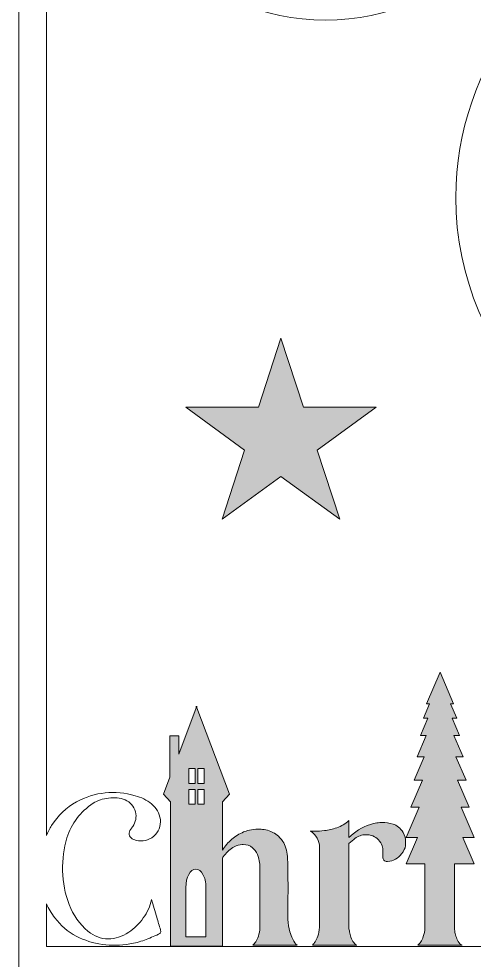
# Model space of a CAD drawing. Header units: centimetres. Extents: x 3.5 to 10.5, y -22 to 2.
# Drawn here: x 3.49 to 6.41, y -10.14 to -4.11 of the extents above; entities that cross this region are included whole.
import ezdxf

# ---------------------------------------------------------------- set-up
doc = ezdxf.new("R2010")
doc.units = ezdxf.units.CM
doc.header["$MEASUREMENT"] = 0
doc.layers.add('Layer 1', color=7, linetype='Continuous')

# ---------------------------------------------------------------- blocks, each defined once
blk = doc.blocks.new('block 2')
at = {"layer": 'Layer 1', "true_color": 0xffffff}
h = blk.add_hatch(color=7, dxfattribs=at)
h.dxf.hatch_style = 2
h.paths.add_polyline_path([(4.7935, -7.3143), (5.1705, -7.0404), (5.5474, -7.3143), (5.4034, -6.8712), (5.7804, -6.5973), (5.3144, -6.5973), (5.1705, -6.1542), (5.0265, -6.5973), (4.5606, -6.5973), (4.9375, -6.8712)])
h = blk.add_hatch(color=7, dxfattribs=at)
h.dxf.hatch_style = 2
edge = h.paths.add_edge_path()
edge.add_spline(control_points=[(6.3251, -9.1626), (6.3251, -9.1626), (6.3773, -9.1626), (6.3773, -9.1626), (6.3773, -9.1626), (6.3025, -8.9895), (6.3025, -8.9895), (6.3025, -8.9895), (6.3571, -8.9895), (6.3571, -8.9895), (6.3571, -8.9895), (6.292, -8.839), (6.292, -8.839), (6.292, -8.839), (6.338, -8.839), (6.338, -8.839), (6.338, -8.839), (6.2786, -8.7015), (6.2786, -8.7015), (6.2786, -8.7015), (6.3158, -8.7015), (6.3158, -8.7015), (6.3158, -8.7015), (6.2685, -8.5918), (6.2685, -8.5918), (6.2685, -8.5918), (6.2976, -8.5918), (6.2976, -8.5918), (6.2976, -8.5918), (6.2572, -8.4983), (6.2572, -8.4983), (6.2572, -8.4983), (6.2778, -8.4983), (6.2778, -8.4983), (6.2778, -8.4983), (6.1905, -8.2964), (6.1905, -8.2964), (6.1905, -8.2964), (6.1033, -8.4983), (6.1033, -8.4983), (6.1033, -8.4983), (6.1238, -8.4983), (6.1238, -8.4983), (6.1238, -8.4983), (6.0835, -8.5918), (6.0835, -8.5918), (6.0835, -8.5918), (6.1126, -8.5918), (6.1126, -8.5918), (6.1126, -8.5918), (6.0652, -8.7015), (6.0652, -8.7015), (6.0652, -8.7015), (6.1024, -8.7015), (6.1024, -8.7015), (6.1024, -8.7015), (6.043, -8.839), (6.043, -8.839), (6.043, -8.839), (6.089, -8.839), (6.089, -8.839), (6.089, -8.839), (6.024, -8.9895), (6.024, -8.9895), (6.024, -8.9895), (6.0785, -8.9895), (6.0785, -8.9895), (6.0785, -8.9895), (6.0038, -9.1626), (6.0038, -9.1626), (6.0038, -9.1626), (6.0559, -9.1626), (6.0559, -9.1626), (6.0559, -9.1626), (5.9724, -9.3558), (5.9724, -9.3558), (5.9724, -9.3558), (6.0454, -9.3558), (6.0454, -9.3558), (6.0454, -9.3558), (5.9724, -9.5247), (5.9724, -9.5247), (5.9724, -9.5247), (6.0938, -9.5247), (6.0938, -9.5247), (6.0938, -9.5247), (6.0938, -9.9172), (6.0938, -9.9172), (6.0938, -9.9416), (6.0915, -9.962), (6.0869, -9.9786), (6.0823, -9.9952), (6.077, -10.0084), (6.071, -10.0187), (6.0651, -10.0288), (6.0597, -10.0361), (6.0548, -10.0405), (6.0548, -10.0405), (6.0483, -10.0471), (6.0483, -10.0471), (6.0483, -10.0471), (6.3318, -10.0471), (6.3318, -10.0471), (6.3219, -10.0423), (6.3137, -10.0345), (6.3073, -10.0238), (6.3009, -10.013), (6.296, -10.0016), (6.2924, -9.9894), (6.2888, -9.9772), (6.2862, -9.9667), (6.2845, -9.9579), (6.2845, -9.9579), (6.2828, -9.9447), (6.2828, -9.9447), (6.2828, -9.9447), (6.2828, -9.5247), (6.2828, -9.5247), (6.2828, -9.5247), (6.4086, -9.5247), (6.4086, -9.5247), (6.4086, -9.5247), (6.3356, -9.3558), (6.3356, -9.3558), (6.3356, -9.3558), (6.4086, -9.3558), (6.4086, -9.3558), (6.4086, -9.3558), (6.3251, -9.1626), (6.3251, -9.1626)], knot_values=[0, 0, 0, 0, 1, 1, 1, 2, 2, 2, 3, 3, 3, 4, 4, 4, 5, 5, 5, 6, 6, 6, 7, 7, 7, 8, 8, 8, 9, 9, 9, 10, 10, 10, 11, 11, 11, 12, 12, 12, 13, 13, 13, 14, 14, 14, 15, 15, 15, 16, 16, 16, 17, 17, 17, 18, 18, 18, 19, 19, 19, 20, 20, 20, 21, 21, 21, 22, 22, 22, 23, 23, 23, 24, 24, 24, 25, 25, 25, 26, 26, 26, 27, 27, 27, 28, 28, 28, 29, 29, 29, 30, 30, 30, 31, 31, 31, 32, 32, 32, 33, 33, 33, 34, 34, 34, 35, 35, 35, 36, 36, 36, 37, 37, 37, 38, 38, 38, 39, 39, 39, 40, 40, 40, 41, 41, 41, 42, 42, 42, 43, 43, 43, 43], degree=3, periodic=1)
h = blk.add_hatch(color=7, dxfattribs=at)
h.dxf.hatch_style = 2
edge = h.paths.add_edge_path()
edge.add_spline(control_points=[(5.2282, -9.9615), (5.2206, -9.9352), (5.2164, -9.9085), (5.2156, -9.8814), (5.2156, -9.8814), (5.2156, -9.7635), (5.2156, -9.7635), (5.2156, -9.7635), (5.2162, -9.6804), (5.2162, -9.6804), (5.2162, -9.6804), (5.2156, -9.5972), (5.2156, -9.5972), (5.2156, -9.5422), (5.2144, -9.5027), (5.212, -9.4788), (5.2089, -9.4389), (5.1991, -9.4066), (5.1827, -9.3819), (5.1704, -9.364), (5.158, -9.3503), (5.1457, -9.3409), (5.1332, -9.3315), (5.1243, -9.3256), (5.1187, -9.3233), (5.1024, -9.3149), (5.0871, -9.3094), (5.0729, -9.3068), (5.0588, -9.3043), (5.0465, -9.3029), (5.0361, -9.3029), (5.0361, -9.3029), (5.0266, -9.3029), (5.0266, -9.3029), (5.0043, -9.3029), (4.9851, -9.3049), (4.9692, -9.3089), (4.952, -9.3137), (4.9395, -9.3177), (4.9315, -9.3209), (4.9035, -9.3325), (4.8781, -9.348), (4.8549, -9.3675), (4.8317, -9.3876), (4.8121, -9.4108), (4.7959, -9.4372), (4.7959, -9.4372), (4.7959, -9.1276), (4.7959, -9.1276), (4.7959, -9.1276), (4.8413, -9.0781), (4.8413, -9.0781), (4.8413, -9.0781), (4.6315, -8.5242), (4.6315, -8.5242), (4.6315, -8.5242), (4.6315, -8.5149), (4.6315, -8.5149), (4.6315, -8.5149), (4.6297, -8.5195), (4.6297, -8.5195), (4.6297, -8.5195), (4.6279, -8.5149), (4.6279, -8.5149), (4.6279, -8.5149), (4.6279, -8.5242), (4.6279, -8.5242), (4.6279, -8.5242), (4.5154, -8.8212), (4.5154, -8.8212), (4.5154, -8.8212), (4.5154, -8.7033), (4.5154, -8.7033), (4.5154, -8.7033), (4.4594, -8.7033), (4.4594, -8.7033), (4.4594, -8.7033), (4.4594, -8.969), (4.4594, -8.969), (4.4594, -8.969), (4.4181, -9.0781), (4.4181, -9.0781), (4.4181, -9.0781), (4.4635, -9.1276), (4.4635, -9.1276), (4.4635, -9.1276), (4.4635, -10.0531), (4.4635, -10.0531), (4.4635, -10.0531), (4.7959, -10.0531), (4.7959, -10.0531), (4.7959, -10.0531), (4.7959, -9.4875), (4.7959, -9.4875), (4.7998, -9.4817), (4.804, -9.4761), (4.8082, -9.4704), (4.8254, -9.4481), (4.8463, -9.43), (4.8711, -9.416), (4.8878, -9.4068), (4.905, -9.4019), (4.9225, -9.401), (4.9225, -9.401), (4.9291, -9.401), (4.9291, -9.401), (4.9506, -9.401), (4.9704, -9.408), (4.9883, -9.422), (4.9947, -9.4272), (5.0004, -9.4333), (5.0056, -9.4405), (5.0172, -9.4569), (5.0251, -9.4742), (5.0293, -9.4926), (5.0335, -9.5109), (5.0358, -9.5259), (5.0361, -9.5374), (5.0361, -9.5374), (5.0361, -9.9148), (5.0361, -9.9148), (5.0361, -9.9392), (5.0338, -9.9597), (5.0293, -9.9765), (5.0247, -9.9932), (5.0194, -10.0068), (5.0134, -10.0171), (5.0074, -10.0275), (5.0021, -10.0351), (4.9973, -10.0399), (4.9973, -10.0399), (4.9907, -10.0471), (4.9907, -10.0471), (4.9907, -10.0471), (5.2743, -10.0471), (5.2743, -10.0471), (5.2646, -10.0395), (5.2556, -10.0268), (5.247, -10.0091), (5.2384, -9.9913), (5.2322, -9.9755), (5.2282, -9.9615)], knot_values=[0, 0, 0, 0, 1, 1, 1, 2, 2, 2, 3, 3, 3, 4, 4, 4, 5, 5, 5, 6, 6, 6, 7, 7, 7, 8, 8, 8, 9, 9, 9, 10, 10, 10, 11, 11, 11, 12, 12, 12, 13, 13, 13, 14, 14, 14, 15, 15, 15, 16, 16, 16, 17, 17, 17, 18, 18, 18, 19, 19, 19, 20, 20, 20, 21, 21, 21, 22, 22, 22, 23, 23, 23, 24, 24, 24, 25, 25, 25, 26, 26, 26, 27, 27, 27, 28, 28, 28, 29, 29, 29, 30, 30, 30, 31, 31, 31, 32, 32, 32, 33, 33, 33, 34, 34, 34, 35, 35, 35, 36, 36, 36, 37, 37, 37, 38, 38, 38, 39, 39, 39, 40, 40, 40, 41, 41, 41, 42, 42, 42, 43, 43, 43, 44, 44, 44, 45, 45, 45, 46, 46, 46, 47, 47, 47, 47], degree=3, periodic=1)
h.paths.add_polyline_path([(4.6385, -8.9147), (4.6787, -8.9147), (4.6787, -9.0095), (4.6385, -9.0095)])
h.paths.add_polyline_path([(4.6385, -9.1136), (4.6385, -9.0474), (4.6787, -9.0474), (4.6787, -9.0964), (4.6787, -9.1422), (4.6385, -9.1422)])
h.paths.add_polyline_path([(4.5807, -8.9147), (4.6209, -8.9147), (4.6209, -9.0095), (4.5807, -9.0095)])
h.paths.add_polyline_path([(4.5807, -9.128), (4.5807, -9.0474), (4.6209, -9.0474), (4.6209, -9.119), (4.6209, -9.1422), (4.5807, -9.1422)])
edge = h.paths.add_edge_path()
edge.add_spline(control_points=[(4.6896, -9.9936), (4.6896, -9.9936), (4.5611, -9.9936), (4.5611, -9.9936), (4.5611, -9.9936), (4.5611, -9.6765), (4.5611, -9.6765), (4.5611, -9.6114), (4.5898, -9.5586), (4.6254, -9.5586), (4.6431, -9.5586), (4.6592, -9.5718), (4.6707, -9.5931), (4.6824, -9.6145), (4.6896, -9.6439), (4.6896, -9.6765), (4.6896, -9.6765), (4.6896, -9.9936), (4.6896, -9.9936)], knot_values=[0, 0, 0, 0, 1, 1, 1, 2, 2, 2, 3, 3, 3, 4, 4, 4, 5, 5, 5, 6, 6, 6, 6], degree=3, periodic=1)
h = blk.add_hatch(color=7, dxfattribs=at)
h.dxf.hatch_style = 2
edge = h.paths.add_edge_path()
edge.add_spline(control_points=[(5.8892, -9.2703), (5.8641, -9.2634), (5.8417, -9.2599), (5.8222, -9.2599), (5.8098, -9.2599), (5.7975, -9.2608), (5.7851, -9.2629), (5.7289, -9.2728), (5.6784, -9.2963), (5.6338, -9.3334), (5.6338, -9.3334), (5.6068, -9.3555), (5.6068, -9.3555), (5.6068, -9.3555), (5.6068, -9.2473), (5.6068, -9.2473), (5.5833, -9.2681), (5.5575, -9.2834), (5.5293, -9.2934), (5.5012, -9.3033), (5.4749, -9.3096), (5.4504, -9.3122), (5.4259, -9.3148), (5.4056, -9.3161), (5.3897, -9.3161), (5.3897, -9.3161), (5.3831, -9.3161), (5.3831, -9.3161), (5.3831, -9.3161), (5.3574, -9.3149), (5.3574, -9.3149), (5.359, -9.3157), (5.3604, -9.3163), (5.3616, -9.3167), (5.3795, -9.3279), (5.3933, -9.3425), (5.4031, -9.3606), (5.4129, -9.3788), (5.4178, -9.3985), (5.4178, -9.4196), (5.4178, -9.4196), (5.4178, -9.9131), (5.4178, -9.9131), (5.4178, -9.9382), (5.4155, -9.9592), (5.411, -9.9762), (5.4064, -9.9931), (5.4011, -10.0068), (5.395, -10.0171), (5.3891, -10.0275), (5.3839, -10.0349), (5.3795, -10.0393), (5.3795, -10.0393), (5.3724, -10.0464), (5.3724, -10.0464), (5.3724, -10.0464), (5.6565, -10.0464), (5.6565, -10.0464), (5.6465, -10.0417), (5.6382, -10.0337), (5.6316, -10.0226), (5.6251, -10.0113), (5.62, -9.9996), (5.6164, -9.9872), (5.6128, -9.9749), (5.6104, -9.9642), (5.6092, -9.955), (5.6092, -9.955), (5.6068, -9.9412), (5.6068, -9.9412), (5.6068, -9.9412), (5.6068, -9.3945), (5.6068, -9.3945), (5.6068, -9.3945), (5.6373, -9.3687), (5.6373, -9.3687), (5.6573, -9.3516), (5.68, -9.3416), (5.7056, -9.3388), (5.7095, -9.3384), (5.7135, -9.3382), (5.7175, -9.3382), (5.7243, -9.3382), (5.7309, -9.3388), (5.7372, -9.34), (5.7688, -9.346), (5.793, -9.3625), (5.8102, -9.3897), (5.8178, -9.4032), (5.8221, -9.4158), (5.8231, -9.4273), (5.824, -9.4389), (5.8245, -9.4479), (5.8245, -9.4542), (5.8245, -9.4627), (5.824, -9.4704), (5.8228, -9.4776), (5.8228, -9.4776), (5.8228, -9.4806), (5.8228, -9.4806), (5.8228, -9.4893), (5.8256, -9.4967), (5.8312, -9.5027), (5.8363, -9.5083), (5.8431, -9.5111), (5.8515, -9.5111), (5.8515, -9.5111), (5.8545, -9.5111), (5.8545, -9.5111), (5.8908, -9.5067), (5.9207, -9.4904), (5.9442, -9.4621), (5.9589, -9.4421), (5.9669, -9.4249), (5.9681, -9.4106), (5.9693, -9.3962), (5.9699, -9.3873), (5.9699, -9.3836), (5.9699, -9.3629), (5.9647, -9.3434), (5.9543, -9.325), (5.936, -9.2956), (5.9143, -9.2773), (5.8892, -9.2703)], knot_values=[0, 0, 0, 0, 1, 1, 1, 2, 2, 2, 3, 3, 3, 4, 4, 4, 5, 5, 5, 6, 6, 6, 7, 7, 7, 8, 8, 8, 9, 9, 9, 10, 10, 10, 11, 11, 11, 12, 12, 12, 13, 13, 13, 14, 14, 14, 15, 15, 15, 16, 16, 16, 17, 17, 17, 18, 18, 18, 19, 19, 19, 20, 20, 20, 21, 21, 21, 22, 22, 22, 23, 23, 23, 24, 24, 24, 25, 25, 25, 26, 26, 26, 27, 27, 27, 28, 28, 28, 29, 29, 29, 30, 30, 30, 31, 31, 31, 32, 32, 32, 33, 33, 33, 34, 34, 34, 35, 35, 35, 36, 36, 36, 37, 37, 37, 38, 38, 38, 39, 39, 39, 40, 40, 40, 41, 41, 41, 41], degree=3, periodic=1)
at = {"layer": 'Layer 1', "lineweight": 0}
for points in [[(8.6914, 2.0194), (8.2367, 2.0194), (8.1139, 2.0194), (5.504, 2.0194), (5.4088, 2.0194), (5.2786, 2.0194), (3.4904, -1.0783), (3.4904, -22.0344), (10.4796, -22.0344), (10.4796, -1.0776), (8.6914, 2.0194)], [(4.7935, -7.3143), (5.1705, -7.0404), (5.5474, -7.3143), (5.4034, -6.8712), (5.7804, -6.5973), (5.3144, -6.5973), (5.1705, -6.1542), (5.0265, -6.5973), (4.5606, -6.5973), (4.9375, -6.8712), (4.7935, -7.3143)], [(4.5807, -8.9147), (4.6209, -8.9147), (4.6209, -9.0095), (4.5807, -9.0095), (4.5807, -8.9147)], [(4.6385, -8.9147), (4.6787, -8.9147), (4.6787, -9.0095), (4.6385, -9.0095), (4.6385, -8.9147)], [(4.5807, -9.128), (4.5807, -9.0474), (4.6209, -9.0474), (4.6209, -9.119), (4.6209, -9.1422), (4.5807, -9.1422), (4.5807, -9.128)], [(4.6385, -9.1136), (4.6385, -9.0474), (4.6787, -9.0474), (4.6787, -9.0964), (4.6787, -9.1422), (4.6385, -9.1422), (4.6385, -9.1136)]]:
    blk.add_lwpolyline(points, dxfattribs=at)
for points, knots in [([(10.3032, -9.3328), (10.2878, -9.3132), (10.2683, -9.2971), (10.2446, -9.2844), (10.1972, -9.2596), (10.1477, -9.2473), (10.0962, -9.2473), (10.0787, -9.2473), (10.061, -9.2489), (10.043, -9.2521), (9.9804, -9.2629), (9.929, -9.2871), (9.8887, -9.325), (9.8484, -9.3629), (9.8277, -9.4076), (9.8265, -9.459), (9.8252, -9.5105), (9.85, -9.5598), (9.9006, -9.6068), (9.9345, -9.6379), (9.9715, -9.6658), (10.0113, -9.6906), (10.0456, -9.7121), (10.0783, -9.7355), (10.1094, -9.7609), (10.1405, -9.7862), (10.1664, -9.8167), (10.1872, -9.8527), (10.2, -9.8746), (10.2067, -9.892), (10.2075, -9.905), (10.2083, -9.918), (10.2087, -9.9252), (10.2087, -9.9269), (10.2087, -9.9492), (10.1997, -9.9701), (10.1818, -9.9896), (10.1639, -10.0092), (10.14, -10.0199), (10.1103, -10.0216), (10.0806, -10.0234), (10.0568, -10.021), (10.0388, -10.0142), (10.0141, -10.0046), (9.9922, -9.99), (9.9733, -9.9702), (9.9543, -9.9504), (9.9431, -9.9269), (9.9395, -9.8993), (9.9391, -9.8961), (9.9389, -9.893), (9.9389, -9.8897), (9.9389, -9.8603), (9.9508, -9.8361), (9.9748, -9.8173), (9.9748, -9.8173), (9.976, -9.8161), (9.976, -9.8161), (9.9792, -9.8142), (9.982, -9.812), (9.9844, -9.8099), (9.9868, -9.8077), (9.9882, -9.805), (9.9886, -9.8018), (9.9886, -9.8018), (9.9886, -9.8), (9.9886, -9.8), (9.9886, -9.7977), (9.9878, -9.7954), (9.9862, -9.7935), (9.9841, -9.7907), (9.982, -9.7883), (9.9796, -9.7862), (9.9577, -9.7684), (9.9325, -9.7563), (9.9043, -9.7504), (9.8946, -9.7483), (9.8851, -9.7474), (9.8755, -9.7474), (9.8655, -9.7474), (9.8555, -9.7483), (9.8456, -9.7504), (9.8261, -9.7544), (9.8093, -9.7635), (9.7953, -9.7779), (9.7711, -9.803), (9.7629, -9.8351), (9.7708, -9.8742), (9.778, -9.9077), (9.7944, -9.9361), (9.8199, -9.9591), (9.8634, -9.9987), (9.9072, -10.0244), (9.9514, -10.0363), (9.9957, -10.0483), (10.0329, -10.0543), (10.0628, -10.0543), (10.0927, -10.0543), (10.1225, -10.0507), (10.1524, -10.0435), (10.2, -10.0323), (10.2433, -10.0107), (10.2826, -9.9786), (10.2903, -9.9723), (10.2968, -9.9653), (10.3032, -9.9583), (10.3032, -9.9583), (10.3032, -10.0548), (10.3032, -10.0548), (10.3032, -10.0548), (7.3359, -10.0548), (7.3359, -10.0548), (7.3324, -10.0541), (7.3289, -10.0531), (7.3252, -10.0525), (7.3252, -10.0525), (7.3252, -8.9266), (7.3252, -8.9266), (7.3608, -8.9201), (7.3859, -8.9044), (7.3859, -8.886), (7.3859, -8.8771), (7.38, -8.8689), (7.37, -8.862), (7.38, -8.8551), (7.3859, -8.8469), (7.3859, -8.838), (7.3859, -8.8292), (7.38, -8.8209), (7.37, -8.814), (7.38, -8.8071), (7.3859, -8.7989), (7.3859, -8.79), (7.3859, -8.7812), (7.38, -8.7729), (7.37, -8.766), (7.38, -8.7591), (7.3859, -8.7509), (7.3859, -8.742), (7.3859, -8.7236), (7.3608, -8.7079), (7.3252, -8.7014), (7.3252, -8.7014), (7.3252, -8.6655), (7.3252, -8.6655), (7.3252, -8.6655), (7.4061, -8.6655), (7.4061, -8.6655), (7.4184, -8.6655), (7.4303, -8.6603), (7.4386, -8.6512), (7.4469, -8.6421), (7.4511, -8.6299), (7.4501, -8.6176), (7.4501, -8.6176), (7.4219, -8.2848), (7.4219, -8.2848), (7.4199, -8.2618), (7.401, -8.2444), (7.3779, -8.2444), (7.3779, -8.2444), (7.1953, -8.2444), (7.1953, -8.2444), (7.1723, -8.2444), (7.1529, -8.2624), (7.1513, -8.2853), (7.1513, -8.2853), (7.1271, -8.6182), (7.1271, -8.6182), (7.1262, -8.6303), (7.1305, -8.6425), (7.1388, -8.6514), (7.1471, -8.6603), (7.1589, -8.6655), (7.1711, -8.6655), (7.1711, -8.6655), (7.2524, -8.6655), (7.2524, -8.6655), (7.2524, -8.6655), (7.2524, -8.7014), (7.2524, -8.7014), (7.2168, -8.7079), (7.1917, -8.7236), (7.1917, -8.742), (7.1917, -8.7509), (7.1975, -8.7591), (7.2075, -8.766), (7.1975, -8.7729), (7.1917, -8.7812), (7.1917, -8.79), (7.1917, -8.7989), (7.1975, -8.8071), (7.2075, -8.814), (7.1975, -8.8209), (7.1917, -8.8292), (7.1917, -8.838), (7.1917, -8.8469), (7.1975, -8.8551), (7.2075, -8.862), (7.1975, -8.8689), (7.1917, -8.8771), (7.1917, -8.886), (7.1917, -8.9044), (7.2168, -8.9201), (7.2524, -8.9266), (7.2524, -8.9266), (7.2524, -10.0525), (7.2524, -10.0525), (7.2487, -10.0531), (7.2452, -10.0541), (7.2416, -10.0548), (7.2416, -10.0548), (3.6668, -10.0548), (3.6668, -10.0548), (3.6668, -10.0548), (3.6668, -9.7809), (3.6668, -9.7809), (3.6816, -9.8124), (3.6993, -9.8425), (3.7208, -9.8709), (3.7582, -9.9206), (3.8042, -9.9599), (3.8589, -9.989), (3.9115, -10.0162), (3.9673, -10.0337), (4.0261, -10.0417), (4.085, -10.0497), (4.1435, -10.0489), (4.2017, -10.0393), (4.2343, -10.0337), (4.2657, -10.0253), (4.2956, -10.0142), (4.3255, -10.003), (4.3555, -9.9906), (4.3853, -9.9771), (4.3881, -9.9759), (4.3908, -9.9744), (4.3934, -9.9726), (4.396, -9.9708), (4.3979, -9.9685), (4.3991, -9.9657), (4.4003, -9.9633), (4.4007, -9.9607), (4.4003, -9.9577), (4.3999, -9.9546), (4.3993, -9.9517), (4.3985, -9.949), (4.3905, -9.9218), (4.3825, -9.8949), (4.3745, -9.8682), (4.3638, -9.8299), (4.3528, -9.7919), (4.3417, -9.754), (4.3317, -9.7971), (4.3137, -9.8365), (4.2878, -9.8724), (4.2619, -9.9083), (4.2308, -9.9388), (4.1945, -9.9639), (4.1522, -9.9923), (4.1084, -10.0063), (4.0629, -10.0061), (4.0174, -10.0059), (3.9744, -9.9899), (3.9337, -9.9579), (3.8794, -9.9125), (3.8392, -9.8552), (3.8128, -9.7862), (3.7865, -9.7173), (3.7726, -9.6451), (3.771, -9.5697), (3.7694, -9.4944), (3.7783, -9.4242), (3.7979, -9.3591), (3.8282, -9.2666), (3.8846, -9.1924), (3.9672, -9.1367), (3.9951, -9.1194), (4.0281, -9.1083), (4.0662, -9.1031), (4.1043, -9.098), (4.1395, -9.1021), (4.1721, -9.1154), (4.2045, -9.1287), (4.2266, -9.1542), (4.2382, -9.1917), (4.2462, -9.2256), (4.2404, -9.2571), (4.2208, -9.2862), (4.2188, -9.2889), (4.2166, -9.2917), (4.2142, -9.2946), (4.2047, -9.3045), (4.1989, -9.3158), (4.1969, -9.3286), (4.1969, -9.3406), (4.2015, -9.3508), (4.2107, -9.3591), (4.2199, -9.3667), (4.2302, -9.3719), (4.2418, -9.3747), (4.2837, -9.3842), (4.3213, -9.3756), (4.3549, -9.3484), (4.3867, -9.3193), (4.4011, -9.2834), (4.3979, -9.2407), (4.3919, -9.2004), (4.373, -9.167), (4.3411, -9.1402), (4.31, -9.1159), (4.2751, -9.0986), (4.2364, -9.0882), (4.1056, -9.0511), (3.9799, -9.0641), (3.8595, -9.127), (3.7933, -9.1646), (3.7404, -9.2152), (3.7007, -9.279), (3.6876, -9.3), (3.6767, -9.3218), (3.6668, -9.344), (3.6668, -9.344), (3.6668, -1.1256), (3.6668, -1.1256), (3.6668, -1.1256), (5.3806, 1.843), (5.3806, 1.843), (5.3806, 1.843), (5.4088, 1.843), (5.4088, 1.843), (5.4088, 1.843), (5.4088, -0.6589), (5.4088, -0.6589), (5.2885, -0.6815), (5.1971, -0.787), (5.1971, -0.9136), (5.1971, -0.9506), (5.2052, -0.987), (5.2201, -1.0201), (5.1382, -1.0755), (5.0761, -1.1595), (5.049, -1.259), (4.4436, -1.4357), (3.9994, -1.9956), (3.9994, -2.6574), (3.9994, -3.4607), (4.6531, -4.1144), (5.4564, -4.1144), (6.2597, -4.1144), (6.9134, -3.4607), (6.9134, -2.6574), (6.9134, -1.9956), (6.4696, -1.4357), (5.8639, -1.259), (5.8367, -1.1595), (5.7746, -1.0755), (5.6928, -1.0201), (5.7079, -0.987), (5.7157, -0.951), (5.7157, -0.9136), (5.7157, -0.787), (5.6243, -0.6815), (5.504, -0.6589), (5.504, -0.6589), (5.504, 1.843), (5.504, 1.843), (5.504, 1.843), (8.1139, 1.843), (8.1139, 1.843), (8.1139, 1.843), (8.1139, -2.6669), (8.1139, -2.6669), (7.9583, -2.6958), (7.8401, -2.8324), (7.8401, -2.9964), (7.8401, -3.0444), (7.8504, -3.0909), (7.8698, -3.134), (7.7639, -3.206), (7.6835, -3.3139), (7.6486, -3.4427), (6.8654, -3.6713), (6.2914, -4.3952), (6.2914, -5.251), (6.2914, -6.2899), (7.1367, -7.1348), (8.1753, -7.1348), (9.2142, -7.1348), (10.0591, -6.2899), (10.0591, -5.251), (10.0591, -4.3952), (9.4851, -3.6713), (8.7023, -3.4427), (8.667, -3.3143), (8.587, -3.206), (8.4808, -3.134), (8.5002, -3.0909), (8.5108, -3.0444), (8.5108, -2.9964), (8.5108, -2.8324), (8.3922, -2.6958), (8.2367, -2.6669), (8.2367, -2.6669), (8.2367, 1.843), (8.2367, 1.843), (8.2367, 1.843), (8.5894, 1.843), (8.5894, 1.843), (8.5894, 1.843), (10.3032, -1.1249), (10.3032, -1.1249), (10.3032, -1.1249), (10.3032, -9.3328), (10.3032, -9.3328)], [0, 0, 0, 0, 1, 1, 1, 2, 2, 2, 3, 3, 3, 4, 4, 4, 5, 5, 5, 6, 6, 6, 7, 7, 7, 8, 8, 8, 9, 9, 9, 10, 10, 10, 11, 11, 11, 12, 12, 12, 13, 13, 13, 14, 14, 14, 15, 15, 15, 16, 16, 16, 17, 17, 17, 18, 18, 18, 19, 19, 19, 20, 20, 20, 21, 21, 21, 22, 22, 22, 23, 23, 23, 24, 24, 24, 25, 25, 25, 26, 26, 26, 27, 27, 27, 28, 28, 28, 29, 29, 29, 30, 30, 30, 31, 31, 31, 32, 32, 32, 33, 33, 33, 34, 34, 34, 35, 35, 35, 36, 36, 36, 37, 37, 37, 38, 38, 38, 39, 39, 39, 40, 40, 40, 41, 41, 41, 42, 42, 42, 43, 43, 43, 44, 44, 44, 45, 45, 45, 46, 46, 46, 47, 47, 47, 48, 48, 48, 49, 49, 49, 50, 50, 50, 51, 51, 51, 52, 52, 52, 53, 53, 53, 54, 54, 54, 55, 55, 55, 56, 56, 56, 57, 57, 57, 58, 58, 58, 59, 59, 59, 60, 60, 60, 61, 61, 61, 62, 62, 62, 63, 63, 63, 64, 64, 64, 65, 65, 65, 66, 66, 66, 67, 67, 67, 68, 68, 68, 69, 69, 69, 70, 70, 70, 71, 71, 71, 72, 72, 72, 73, 73, 73, 74, 74, 74, 75, 75, 75, 76, 76, 76, 77, 77, 77, 78, 78, 78, 79, 79, 79, 80, 80, 80, 81, 81, 81, 82, 82, 82, 83, 83, 83, 84, 84, 84, 85, 85, 85, 86, 86, 86, 87, 87, 87, 88, 88, 88, 89, 89, 89, 90, 90, 90, 91, 91, 91, 92, 92, 92, 93, 93, 93, 94, 94, 94, 95, 95, 95, 96, 96, 96, 97, 97, 97, 98, 98, 98, 99, 99, 99, 100, 100, 100, 101, 101, 101, 102, 102, 102, 103, 103, 103, 104, 104, 104, 105, 105, 105, 106, 106, 106, 107, 107, 107, 108, 108, 108, 109, 109, 109, 110, 110, 110, 111, 111, 111, 112, 112, 112, 113, 113, 113, 114, 114, 114, 115, 115, 115, 116, 116, 116, 117, 117, 117, 118, 118, 118, 119, 119, 119, 120, 120, 120, 121, 121, 121, 122, 122, 122, 123, 123, 123, 124, 124, 124, 125, 125, 125, 126, 126, 126, 127, 127, 127, 128, 128, 128, 129, 129, 129, 130, 130, 130, 131, 131, 131, 132, 132, 132, 133, 133, 133, 134, 134, 134, 135, 135, 135, 136, 136, 136, 137, 137, 137, 138, 138, 138, 138]), ([(6.3251, -9.1626), (6.3251, -9.1626), (6.3773, -9.1626), (6.3773, -9.1626), (6.3773, -9.1626), (6.3025, -8.9895), (6.3025, -8.9895), (6.3025, -8.9895), (6.3571, -8.9895), (6.3571, -8.9895), (6.3571, -8.9895), (6.292, -8.839), (6.292, -8.839), (6.292, -8.839), (6.338, -8.839), (6.338, -8.839), (6.338, -8.839), (6.2786, -8.7015), (6.2786, -8.7015), (6.2786, -8.7015), (6.3158, -8.7015), (6.3158, -8.7015), (6.3158, -8.7015), (6.2685, -8.5918), (6.2685, -8.5918), (6.2685, -8.5918), (6.2976, -8.5918), (6.2976, -8.5918), (6.2976, -8.5918), (6.2572, -8.4983), (6.2572, -8.4983), (6.2572, -8.4983), (6.2778, -8.4983), (6.2778, -8.4983), (6.2778, -8.4983), (6.1905, -8.2964), (6.1905, -8.2964), (6.1905, -8.2964), (6.1033, -8.4983), (6.1033, -8.4983), (6.1033, -8.4983), (6.1238, -8.4983), (6.1238, -8.4983), (6.1238, -8.4983), (6.0835, -8.5918), (6.0835, -8.5918), (6.0835, -8.5918), (6.1126, -8.5918), (6.1126, -8.5918), (6.1126, -8.5918), (6.0652, -8.7015), (6.0652, -8.7015), (6.0652, -8.7015), (6.1024, -8.7015), (6.1024, -8.7015), (6.1024, -8.7015), (6.043, -8.839), (6.043, -8.839), (6.043, -8.839), (6.089, -8.839), (6.089, -8.839), (6.089, -8.839), (6.024, -8.9895), (6.024, -8.9895), (6.024, -8.9895), (6.0785, -8.9895), (6.0785, -8.9895), (6.0785, -8.9895), (6.0038, -9.1626), (6.0038, -9.1626), (6.0038, -9.1626), (6.0559, -9.1626), (6.0559, -9.1626), (6.0559, -9.1626), (5.9724, -9.3558), (5.9724, -9.3558), (5.9724, -9.3558), (6.0454, -9.3558), (6.0454, -9.3558), (6.0454, -9.3558), (5.9724, -9.5247), (5.9724, -9.5247), (5.9724, -9.5247), (6.0938, -9.5247), (6.0938, -9.5247), (6.0938, -9.5247), (6.0938, -9.9172), (6.0938, -9.9172), (6.0938, -9.9416), (6.0915, -9.962), (6.0869, -9.9786), (6.0823, -9.9952), (6.077, -10.0084), (6.071, -10.0187), (6.0651, -10.0288), (6.0597, -10.0361), (6.0548, -10.0405), (6.0548, -10.0405), (6.0483, -10.0471), (6.0483, -10.0471), (6.0483, -10.0471), (6.3318, -10.0471), (6.3318, -10.0471), (6.3219, -10.0423), (6.3137, -10.0345), (6.3073, -10.0238), (6.3009, -10.013), (6.296, -10.0016), (6.2924, -9.9894), (6.2888, -9.9772), (6.2862, -9.9667), (6.2845, -9.9579), (6.2845, -9.9579), (6.2828, -9.9447), (6.2828, -9.9447), (6.2828, -9.9447), (6.2828, -9.5247), (6.2828, -9.5247), (6.2828, -9.5247), (6.4086, -9.5247), (6.4086, -9.5247), (6.4086, -9.5247), (6.3356, -9.3558), (6.3356, -9.3558), (6.3356, -9.3558), (6.4086, -9.3558), (6.4086, -9.3558), (6.4086, -9.3558), (6.3251, -9.1626), (6.3251, -9.1626)], [0, 0, 0, 0, 1, 1, 1, 2, 2, 2, 3, 3, 3, 4, 4, 4, 5, 5, 5, 6, 6, 6, 7, 7, 7, 8, 8, 8, 9, 9, 9, 10, 10, 10, 11, 11, 11, 12, 12, 12, 13, 13, 13, 14, 14, 14, 15, 15, 15, 16, 16, 16, 17, 17, 17, 18, 18, 18, 19, 19, 19, 20, 20, 20, 21, 21, 21, 22, 22, 22, 23, 23, 23, 24, 24, 24, 25, 25, 25, 26, 26, 26, 27, 27, 27, 28, 28, 28, 29, 29, 29, 30, 30, 30, 31, 31, 31, 32, 32, 32, 33, 33, 33, 34, 34, 34, 35, 35, 35, 36, 36, 36, 37, 37, 37, 38, 38, 38, 39, 39, 39, 40, 40, 40, 41, 41, 41, 42, 42, 42, 43, 43, 43, 43]), ([(5.2282, -9.9615), (5.2206, -9.9352), (5.2164, -9.9085), (5.2156, -9.8814), (5.2156, -9.8814), (5.2156, -9.7635), (5.2156, -9.7635), (5.2156, -9.7635), (5.2162, -9.6804), (5.2162, -9.6804), (5.2162, -9.6804), (5.2156, -9.5972), (5.2156, -9.5972), (5.2156, -9.5422), (5.2144, -9.5027), (5.212, -9.4788), (5.2089, -9.4389), (5.1991, -9.4066), (5.1827, -9.3819), (5.1704, -9.364), (5.158, -9.3503), (5.1457, -9.3409), (5.1332, -9.3315), (5.1243, -9.3256), (5.1187, -9.3233), (5.1024, -9.3149), (5.0871, -9.3094), (5.0729, -9.3068), (5.0588, -9.3043), (5.0465, -9.3029), (5.0361, -9.3029), (5.0361, -9.3029), (5.0266, -9.3029), (5.0266, -9.3029), (5.0043, -9.3029), (4.9851, -9.3049), (4.9692, -9.3089), (4.952, -9.3137), (4.9395, -9.3177), (4.9315, -9.3209), (4.9035, -9.3325), (4.8781, -9.348), (4.8549, -9.3675), (4.8317, -9.3876), (4.8121, -9.4108), (4.7959, -9.4372), (4.7959, -9.4372), (4.7959, -9.1276), (4.7959, -9.1276), (4.7959, -9.1276), (4.8413, -9.0781), (4.8413, -9.0781), (4.8413, -9.0781), (4.6315, -8.5242), (4.6315, -8.5242), (4.6315, -8.5242), (4.6315, -8.5149), (4.6315, -8.5149), (4.6315, -8.5149), (4.6297, -8.5195), (4.6297, -8.5195), (4.6297, -8.5195), (4.6279, -8.5149), (4.6279, -8.5149), (4.6279, -8.5149), (4.6279, -8.5242), (4.6279, -8.5242), (4.6279, -8.5242), (4.5154, -8.8212), (4.5154, -8.8212), (4.5154, -8.8212), (4.5154, -8.7033), (4.5154, -8.7033), (4.5154, -8.7033), (4.4594, -8.7033), (4.4594, -8.7033), (4.4594, -8.7033), (4.4594, -8.969), (4.4594, -8.969), (4.4594, -8.969), (4.4181, -9.0781), (4.4181, -9.0781), (4.4181, -9.0781), (4.4635, -9.1276), (4.4635, -9.1276), (4.4635, -9.1276), (4.4635, -10.0531), (4.4635, -10.0531), (4.4635, -10.0531), (4.7959, -10.0531), (4.7959, -10.0531), (4.7959, -10.0531), (4.7959, -9.4875), (4.7959, -9.4875), (4.7998, -9.4817), (4.804, -9.4761), (4.8082, -9.4704), (4.8254, -9.4481), (4.8463, -9.43), (4.8711, -9.416), (4.8878, -9.4068), (4.905, -9.4019), (4.9225, -9.401), (4.9225, -9.401), (4.9291, -9.401), (4.9291, -9.401), (4.9506, -9.401), (4.9704, -9.408), (4.9883, -9.422), (4.9947, -9.4272), (5.0004, -9.4333), (5.0056, -9.4405), (5.0172, -9.4569), (5.0251, -9.4742), (5.0293, -9.4926), (5.0335, -9.5109), (5.0358, -9.5259), (5.0361, -9.5374), (5.0361, -9.5374), (5.0361, -9.9148), (5.0361, -9.9148), (5.0361, -9.9392), (5.0338, -9.9597), (5.0293, -9.9765), (5.0247, -9.9932), (5.0194, -10.0068), (5.0134, -10.0171), (5.0074, -10.0275), (5.0021, -10.0351), (4.9973, -10.0399), (4.9973, -10.0399), (4.9907, -10.0471), (4.9907, -10.0471), (4.9907, -10.0471), (5.2743, -10.0471), (5.2743, -10.0471), (5.2646, -10.0395), (5.2556, -10.0268), (5.247, -10.0091), (5.2384, -9.9913), (5.2322, -9.9755), (5.2282, -9.9615)], [0, 0, 0, 0, 1, 1, 1, 2, 2, 2, 3, 3, 3, 4, 4, 4, 5, 5, 5, 6, 6, 6, 7, 7, 7, 8, 8, 8, 9, 9, 9, 10, 10, 10, 11, 11, 11, 12, 12, 12, 13, 13, 13, 14, 14, 14, 15, 15, 15, 16, 16, 16, 17, 17, 17, 18, 18, 18, 19, 19, 19, 20, 20, 20, 21, 21, 21, 22, 22, 22, 23, 23, 23, 24, 24, 24, 25, 25, 25, 26, 26, 26, 27, 27, 27, 28, 28, 28, 29, 29, 29, 30, 30, 30, 31, 31, 31, 32, 32, 32, 33, 33, 33, 34, 34, 34, 35, 35, 35, 36, 36, 36, 37, 37, 37, 38, 38, 38, 39, 39, 39, 40, 40, 40, 41, 41, 41, 42, 42, 42, 43, 43, 43, 44, 44, 44, 45, 45, 45, 46, 46, 46, 47, 47, 47, 47]), ([(5.8892, -9.2703), (5.8641, -9.2634), (5.8417, -9.2599), (5.8222, -9.2599), (5.8098, -9.2599), (5.7975, -9.2608), (5.7851, -9.2629), (5.7289, -9.2728), (5.6784, -9.2963), (5.6338, -9.3334), (5.6338, -9.3334), (5.6068, -9.3555), (5.6068, -9.3555), (5.6068, -9.3555), (5.6068, -9.2473), (5.6068, -9.2473), (5.5833, -9.2681), (5.5575, -9.2834), (5.5293, -9.2934), (5.5012, -9.3033), (5.4749, -9.3096), (5.4504, -9.3122), (5.4259, -9.3148), (5.4056, -9.3161), (5.3897, -9.3161), (5.3897, -9.3161), (5.3831, -9.3161), (5.3831, -9.3161), (5.3831, -9.3161), (5.3574, -9.3149), (5.3574, -9.3149), (5.359, -9.3157), (5.3604, -9.3163), (5.3616, -9.3167), (5.3795, -9.3279), (5.3933, -9.3425), (5.4031, -9.3606), (5.4129, -9.3788), (5.4178, -9.3985), (5.4178, -9.4196), (5.4178, -9.4196), (5.4178, -9.9131), (5.4178, -9.9131), (5.4178, -9.9382), (5.4155, -9.9592), (5.411, -9.9762), (5.4064, -9.9931), (5.4011, -10.0068), (5.395, -10.0171), (5.3891, -10.0275), (5.3839, -10.0349), (5.3795, -10.0393), (5.3795, -10.0393), (5.3724, -10.0464), (5.3724, -10.0464), (5.3724, -10.0464), (5.6565, -10.0464), (5.6565, -10.0464), (5.6465, -10.0417), (5.6382, -10.0337), (5.6316, -10.0226), (5.6251, -10.0113), (5.62, -9.9996), (5.6164, -9.9872), (5.6128, -9.9749), (5.6104, -9.9642), (5.6092, -9.955), (5.6092, -9.955), (5.6068, -9.9412), (5.6068, -9.9412), (5.6068, -9.9412), (5.6068, -9.3945), (5.6068, -9.3945), (5.6068, -9.3945), (5.6373, -9.3687), (5.6373, -9.3687), (5.6573, -9.3516), (5.68, -9.3416), (5.7056, -9.3388), (5.7095, -9.3384), (5.7135, -9.3382), (5.7175, -9.3382), (5.7243, -9.3382), (5.7309, -9.3388), (5.7372, -9.34), (5.7688, -9.346), (5.793, -9.3625), (5.8102, -9.3897), (5.8178, -9.4032), (5.8221, -9.4158), (5.8231, -9.4273), (5.824, -9.4389), (5.8245, -9.4479), (5.8245, -9.4542), (5.8245, -9.4627), (5.824, -9.4704), (5.8228, -9.4776), (5.8228, -9.4776), (5.8228, -9.4806), (5.8228, -9.4806), (5.8228, -9.4893), (5.8256, -9.4967), (5.8312, -9.5027), (5.8363, -9.5083), (5.8431, -9.5111), (5.8515, -9.5111), (5.8515, -9.5111), (5.8545, -9.5111), (5.8545, -9.5111), (5.8908, -9.5067), (5.9207, -9.4904), (5.9442, -9.4621), (5.9589, -9.4421), (5.9669, -9.4249), (5.9681, -9.4106), (5.9693, -9.3962), (5.9699, -9.3873), (5.9699, -9.3836), (5.9699, -9.3629), (5.9647, -9.3434), (5.9543, -9.325), (5.936, -9.2956), (5.9143, -9.2773), (5.8892, -9.2703)], [0, 0, 0, 0, 1, 1, 1, 2, 2, 2, 3, 3, 3, 4, 4, 4, 5, 5, 5, 6, 6, 6, 7, 7, 7, 8, 8, 8, 9, 9, 9, 10, 10, 10, 11, 11, 11, 12, 12, 12, 13, 13, 13, 14, 14, 14, 15, 15, 15, 16, 16, 16, 17, 17, 17, 18, 18, 18, 19, 19, 19, 20, 20, 20, 21, 21, 21, 22, 22, 22, 23, 23, 23, 24, 24, 24, 25, 25, 25, 26, 26, 26, 27, 27, 27, 28, 28, 28, 29, 29, 29, 30, 30, 30, 31, 31, 31, 32, 32, 32, 33, 33, 33, 34, 34, 34, 35, 35, 35, 36, 36, 36, 37, 37, 37, 38, 38, 38, 39, 39, 39, 40, 40, 40, 41, 41, 41, 41]), ([(4.6896, -9.9936), (4.6896, -9.9936), (4.5611, -9.9936), (4.5611, -9.9936), (4.5611, -9.9936), (4.5611, -9.6765), (4.5611, -9.6765), (4.5611, -9.6114), (4.5898, -9.5586), (4.6254, -9.5586), (4.6431, -9.5586), (4.6592, -9.5718), (4.6707, -9.5931), (4.6824, -9.6145), (4.6896, -9.6439), (4.6896, -9.6765), (4.6896, -9.6765), (4.6896, -9.9936), (4.6896, -9.9936)], [0, 0, 0, 0, 1, 1, 1, 2, 2, 2, 3, 3, 3, 4, 4, 4, 5, 5, 5, 6, 6, 6, 6])]:
    blk.add_open_spline(points, degree=3, knots=knots, dxfattribs=at)

msp = doc.modelspace()

# ---------------------------------------------------------------- block references
at = {"layer": 'Layer 1'}
msp.add_blockref('block 2', (0, 0), dxfattribs=at)

doc.saveas('drawing.dxf')
